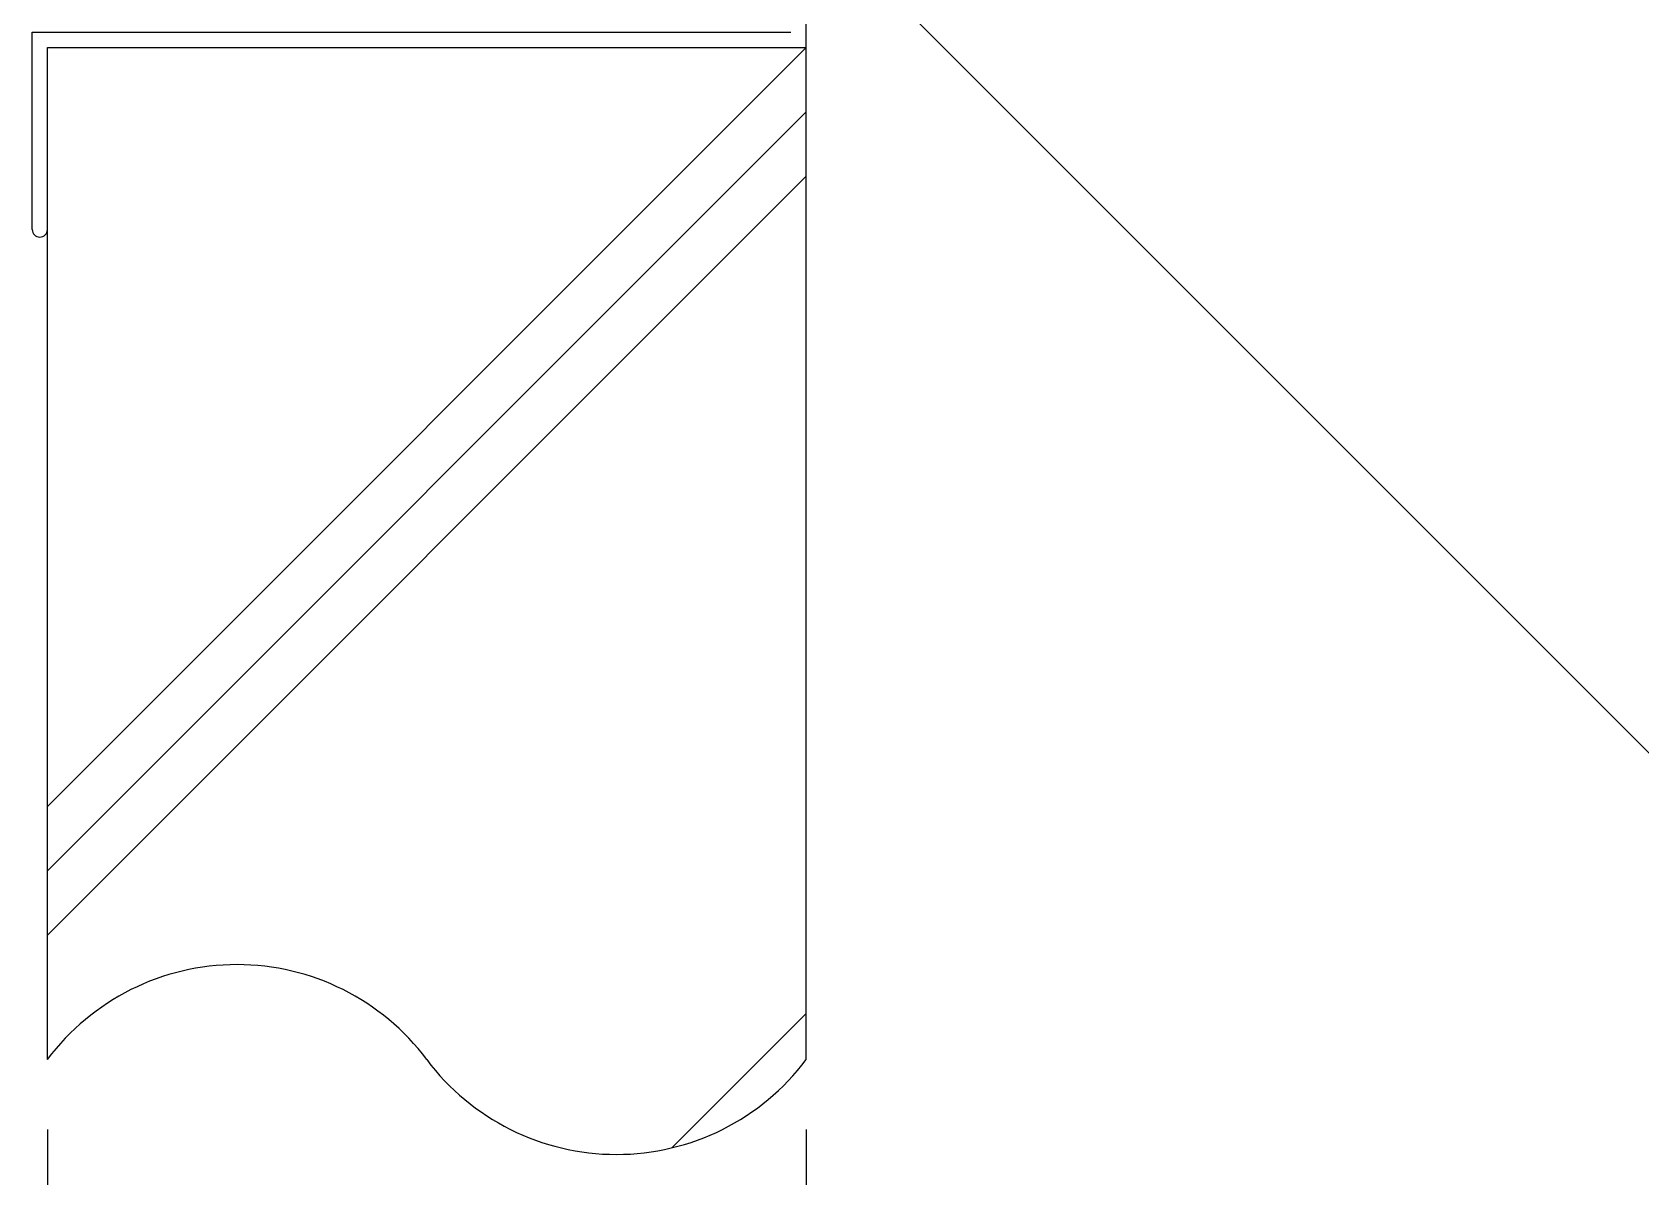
# Model space of a CAD drawing. Extents: x 443 to 1217, y -1921 to -677.
# Drawn here: x 524.26 to 552.5, y -1595.41 to -1575.33 of the extents above; entities that cross this region are included whole.
import ezdxf

# ---------------------------------------------------------------- set-up
doc = ezdxf.new("R2010")
doc.units = 0
doc.header["$MEASUREMENT"] = 0
doc.layers.get('0').update_dxf_attribs({"linetype": 'CONTINUOUS'})
for name, color, linetype in [('2', 2, 'CONTINUOUS'), ('3', 8, 'CONTINUOUS'), ('6', 7, 'CONTINUOUS')]:
    doc.layers.add(name, color=color, linetype=linetype)

msp = doc.modelspace()

# ---------------------------------------------------------------- linework, layer by layer
at = {"color": 7, "linetype": 'Continuous'}
msp.add_line((537.843, -1573.183), (559.919, -1595.258), dxfattribs=at)
at = {"layer": '2', "color": 8, "linetype": 'Continuous'}
for p, q in [((524.523, -1588.913), (537.843, -1575.593)), ((524.523, -1590.043), (537.843, -1576.723)), ((524.523, -1591.174), (537.843, -1577.853)), ((535.487, -1594.902), (537.843, -1592.547))]:
    msp.add_line(p, q, dxfattribs=at)
at = {"layer": '2', "color": 2, "linetype": 'Continuous'}
for p, q in [((537.843, -1593.353), (537.843, -1575.593)), ((524.523, -1593.353), (524.523, -1578.79))]:
    msp.add_line(p, q, dxfattribs=at)
for centre, start, end in [((527.853, -1595.851), 36.8699, 143.1301), ((534.513, -1590.856), 216.8699, 323.1301)]:
    msp.add_arc(centre, 4.163, start, end, dxfattribs=at)
at = {"layer": '3', "color": 3, "linetype": 'Continuous'}
for p, q in [((537.843, -1575.593), (537.843, -1554.281)), ((524.257, -1578.79), (524.257, -1575.327)), ((524.257, -1575.327), (537.577, -1575.327)), ((524.523, -1575.593), (537.843, -1575.593)), ((524.523, -1578.79), (524.523, -1575.593))]:
    msp.add_line(p, q, dxfattribs=at)
msp.add_arc((524.39, -1578.79), 0.133, 180, 360, dxfattribs=at)
at = {"layer": '6', "color": 7, "linetype": 'Continuous'}
for p, q in [((524.523, -1594.582), (524.523, -1606.526)), ((537.843, -1594.582), (537.843, -1606.526))]:
    msp.add_line(p, q, dxfattribs=at)

doc.saveas('drawing.dxf')
